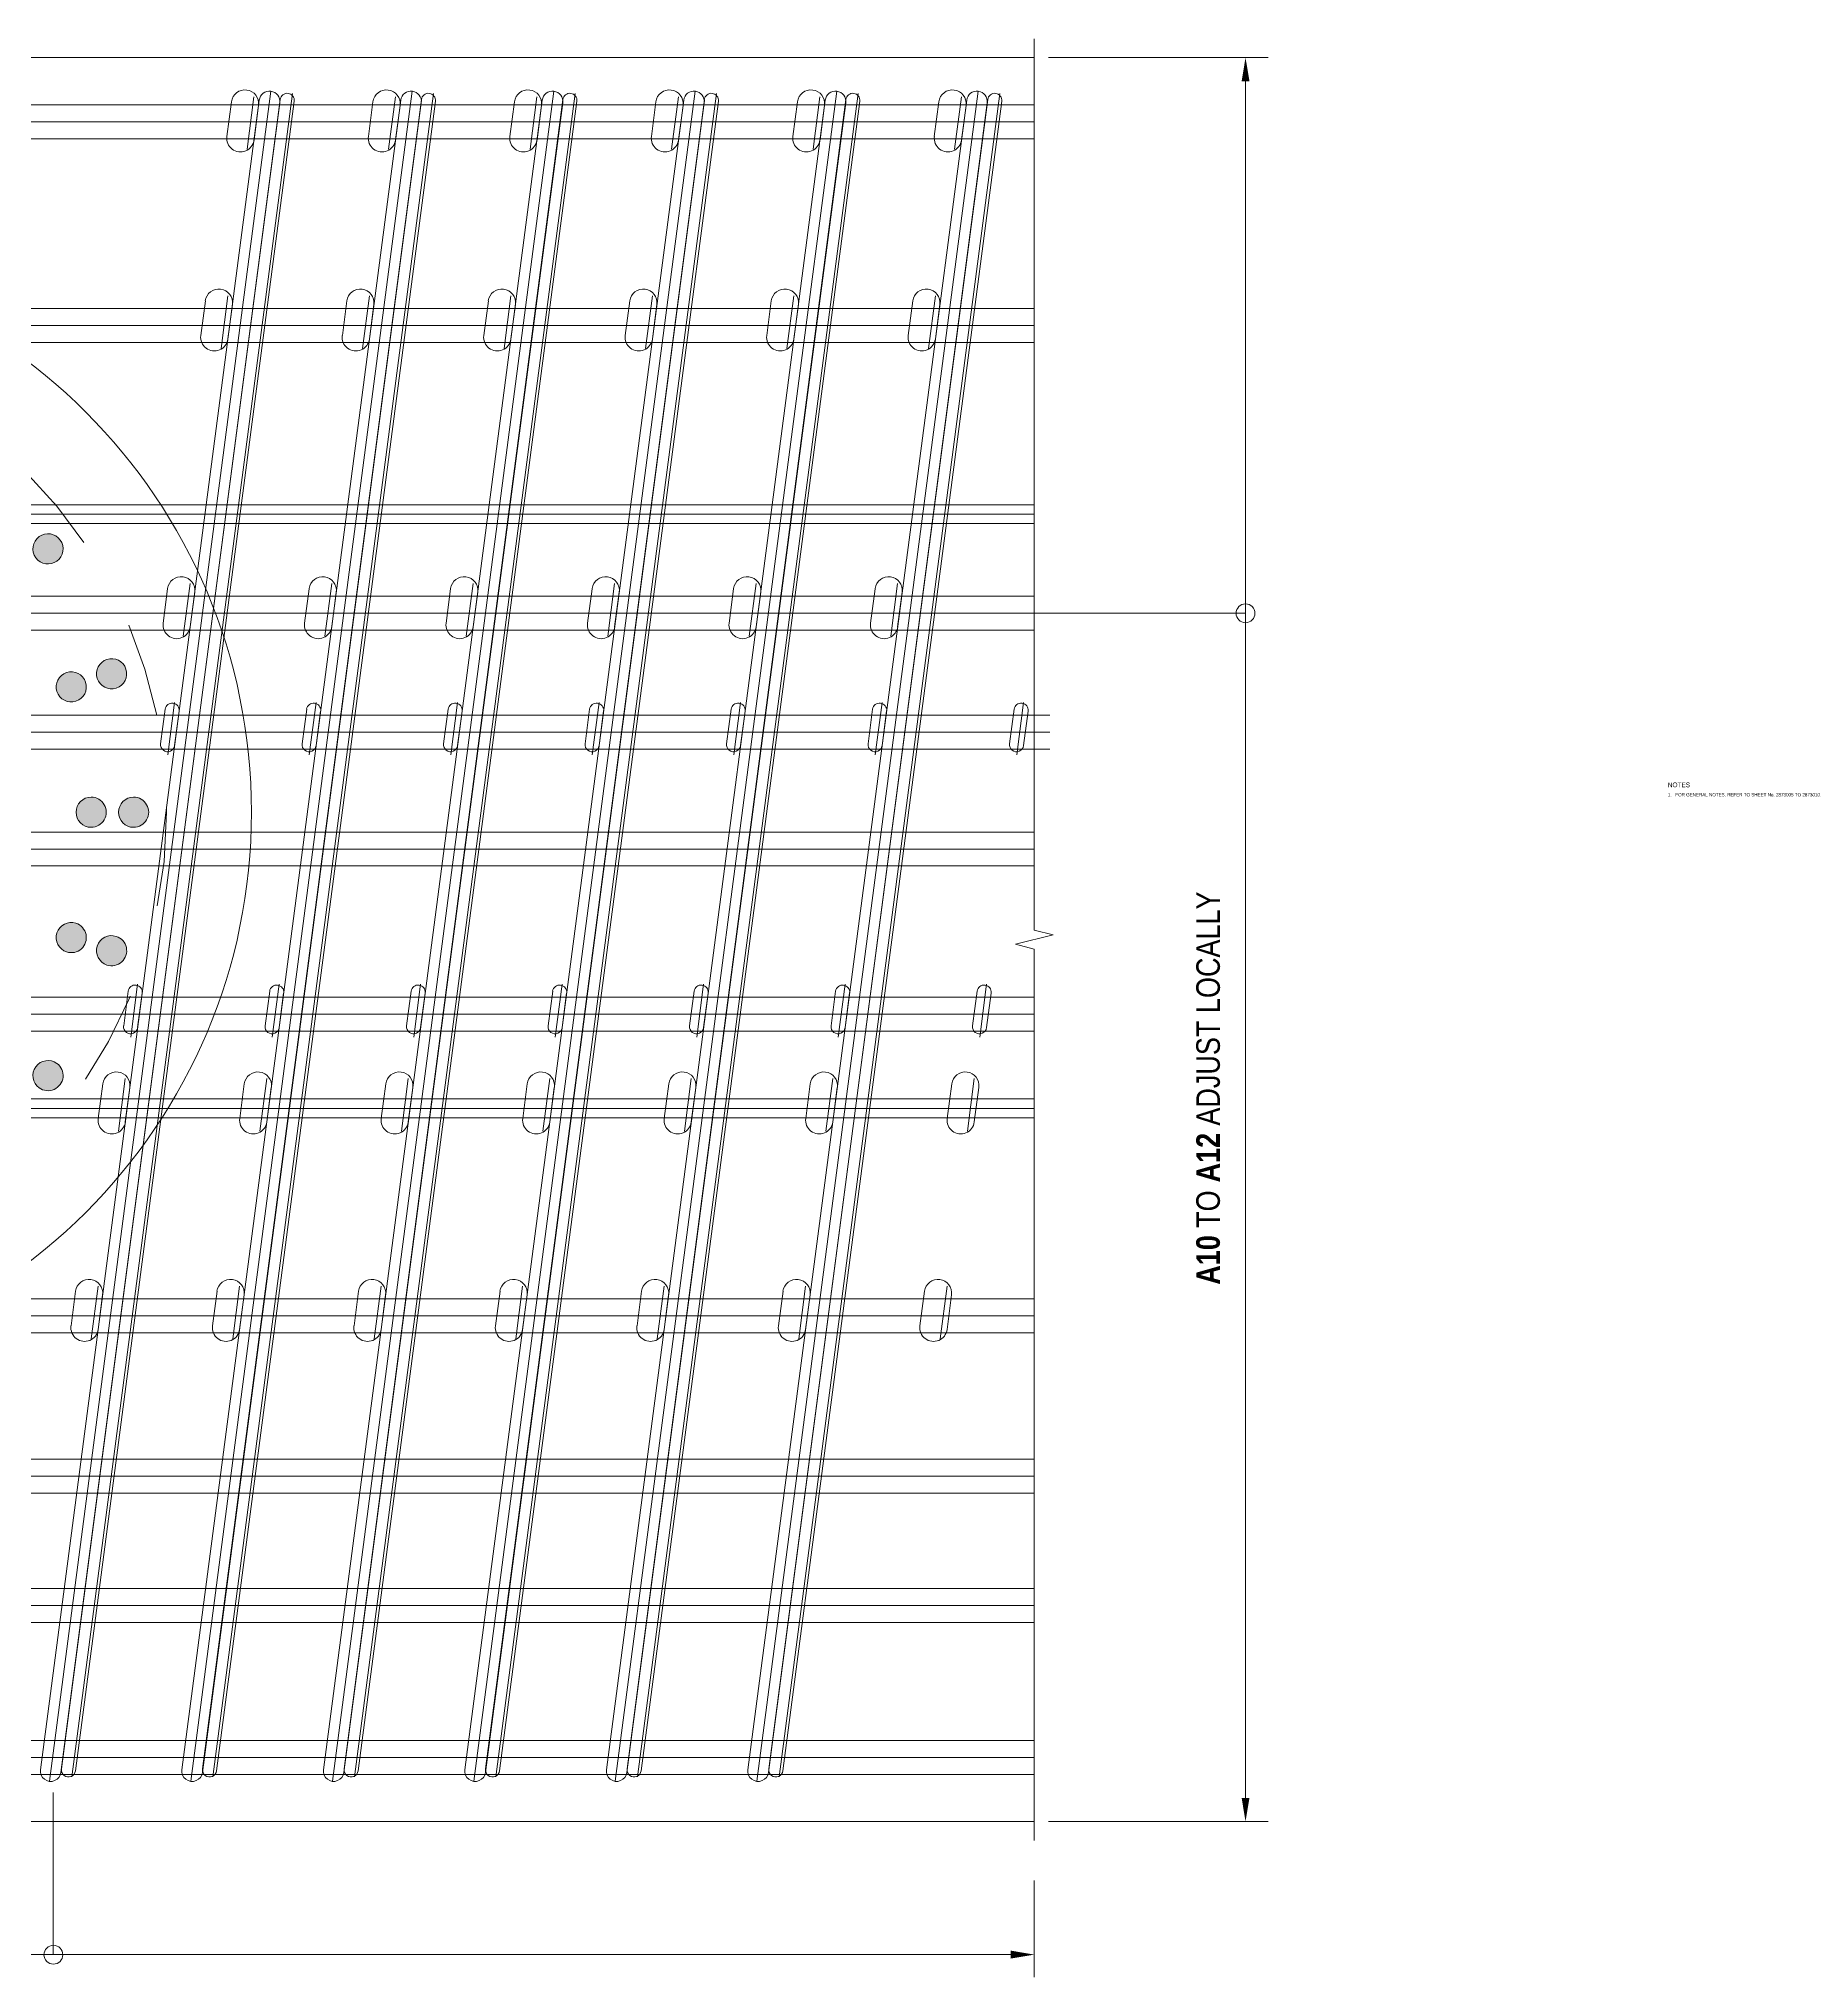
# Model space of a CAD drawing. Header units: metres. Extents: x -546.8 to -533.5, y 1.4 to 22.4.
# Drawn here: x -539.459 to -537.594, y 1.406 to 3.461 of the extents above; entities that cross this region are included whole.
import ezdxf

# ---------------------------------------------------------------- set-up
doc = ezdxf.new("R2010")
doc.units = ezdxf.units.M
doc.linetypes.add('JacobsDash', pattern=[0.0045, 0.003, -0.0015])
doc.layers.get('Defpoints').update_dxf_attribs({"color": 41})
for name, color, linetype, lineweight in [('A-ANNO-DIMS', 7, 'Continuous', 9), ('A-DETL', 7, 'Continuous', 13), ('A-DETL-GENF', 7, 'Continuous', 9), ('G-ANNO-TEXT', 7, 'Continuous', 9)]:
    doc.layers.add(name, color=color, linetype=linetype, lineweight=lineweight)
doc.styles.add('Arial Narrow_1', font='ARIALN.TTF', dxfattribs={"height": 0.025})
doc.styles.add('Arial Narrow_2', font='ARIALN.TTF', dxfattribs={"height": 0.0035})
doc.styles.add('Arial Narrow_3', font='ARIALN.TTF', dxfattribs={"height": 0.005})
doc.styles.add('Arial Narrow_B_1', font='ARIALNB.TTF', dxfattribs={"height": 0.025})
doc.dimstyles.new('Dimension_Standard_O__mm_', dxfattribs={"dimscale": 0.3048, "dimtxt": 0.025586, "dimasz": 0.082021, "dimexe": 0.07874, "dimexo": 0.049213, "dimgap": 0.049213, "dimtad": 1, "dimdec": 0, "dimlfac": 1000, "dimzin": 0, "dimdsep": 46, "dimtxsty": 'Arial Narrow_1', "dimsah": 1, "dimcen": 0.09, "dimaunit": 1, "dimadec": 4, "dimazin": 0, "dimtfac": 1, "dimtdec": 4, "dimtix": 1, "dimtmove": 0, "dimatfit": 3, "dimfxl": 1, "dimtvp": 1, "dimtfill": 1, "dimtolj": 1, "dimtzin": 0, "dimlwd": 18, "dimlwe": 18, "dimarcsym": 2})

# ---------------------------------------------------------------- blocks, each defined once
blk = doc.blocks.new('S_Det_Reinf_Bar Section_2D - N32-5070897-DRG-2873076 - TYPICAL PLAN ABUTMENT B HEADSTOCK BOTTOM LEVEL')
at = {"layer": 'A-DETL-GENF'}
blk.add_hatch(color=256, dxfattribs=at).paths.add_polyline_path([(-0.016, 0), (-0.0155, -0.0041), (-0.0139, -0.008), (-0.0113, -0.0113), (-0.008, -0.0139), (-0.0041, -0.0155), (0, -0.016), (0.0041, -0.0155), (0.008, -0.0139), (0.0113, -0.0113), (0.0139, -0.008), (0.0155, -0.0041), (0.016, 0), (0.0155, 0.0041), (0.0139, 0.008), (0.0113, 0.0113), (0.008, 0.0139), (0.0041, 0.0155), (0, 0.016), (-0.0041, 0.0155), (-0.008, 0.0139), (-0.0113, 0.0113), (-0.0139, 0.008), (-0.0155, 0.004)])
at = {"layer": 'A-DETL-GENF', "lineweight": 18}
for start, end in [(360, 180), (180, 360)]:
    blk.add_arc((0, 0), 0.016, start, end, dxfattribs=at)
blk = doc.blocks.new('S_Det_Reinf_Bar Section_2D - N32-V7-DRG-2873076 - TYPICAL PLAN ABUTMENT B HEADSTOCK BOTTOM LEVEL')
at = {"layer": 'A-DETL-GENF'}
blk.add_hatch(color=256, dxfattribs=at).paths.add_polyline_path([(0.0155, -0.0041), (0.016, 0.0004), (0.0155, 0.0041), (0.0139, 0.008), (0.0113, 0.0113), (0.008, 0.0139), (0.0041, 0.0155), (0, 0.016), (-0.0041, 0.0155), (-0.008, 0.0139), (-0.0113, 0.0113), (-0.0139, 0.008), (-0.0155, 0.0041), (-0.016, 0), (-0.0155, -0.0041), (-0.0139, -0.008), (-0.0113, -0.0113), (-0.008, -0.0139), (-0.0041, -0.0155), (0, -0.016), (0.0041, -0.0155), (0.008, -0.0139), (0.0113, -0.0113), (0.0139, -0.008)])
at = {"layer": 'A-DETL-GENF', "lineweight": 18}
for start, end in [(360, 180), (180, 360)]:
    blk.add_arc((0, 0), 0.016, start, end, dxfattribs=at)
blk = doc.blocks.new('CS_DET_BreakLine_ViewScale - Std Break-7275446-DRG-2873076 - TYPICAL PLAN ABUTMENT B HEADSTOCK BOTTOM LEVEL')
at = {"layer": 'A-DETL-GENF'}
for p, q in [((0.925, 0), (-0.02, 0)), ((0.93, 0.02), (0.925, 0)), ((0.94, -0.02), (0.93, 0.02)), ((0.945, 0), (0.94, -0.02)), ((1.89, 0), (0.945, 0))]:
    blk.add_line(p, q, dxfattribs=at)
blk = doc.blocks.new('DIMBLOCK1-DRG-2873076 - TYPICAL PLAN ABUTMENT B HEADSTOCK BOTTOM LEVEL')
at = {"layer": 'A-ANNO-DIMS', "color": 0, "lineweight": 18, "transparency": 16777216}
for p, q in [((-541.263, 1.5137), (-541.263, 1.4059)), ((-538.4031, 1.5083), (-538.4031, 1.4059)), ((-541.238, 1.4299), (-538.4281, 1.4299))]:
    blk.add_line(p, q, dxfattribs=at)
at = {"layer": 'A-ANNO-DIMS', "color": 0, "transparency": 16777216}
for points in [[(-541.238, 1.4341), (-541.238, 1.4257), (-541.263, 1.4299)], [(-538.4281, 1.4341), (-538.4281, 1.4257), (-538.4031, 1.4299)]]:
    blk.add_solid(points, dxfattribs=at)
at = {"layer": 'Defpoints', "color": 0, "transparency": 16777216}
for p in [(-541.263, 1.5287), (-538.4031, 1.5233), (-538.4031, 1.4299)]:
    blk.add_point(p, dxfattribs=at)
at = {"layer": 'A-ANNO-DIMS', "color": 0, "lineweight": 18, "transparency": 16777216, "insert": (-539.833, 1.4598), "char_height": 0.025, "attachment_point": 5, "style": 'Arial Narrow_1', "bg_fill": 3, "box_fill_scale": 1.1, "bg_fill_color": 256, "bg_fill_true_color": 13158600, "bg_fill_transparency": 0}
blk.add_mtext('\\A1;\u200e', dxfattribs=at)
blk = doc.blocks.new('DIMBLOCK2-DRG-2873076 - TYPICAL PLAN ABUTMENT B HEADSTOCK BOTTOM LEVEL')
at = {"layer": 'A-ANNO-DIMS', "color": 0, "lineweight": 18, "transparency": 16777216}
for p, q in [((-538.3881, 3.441), (-538.1552, 3.441)), ((-538.1792, 1.596), (-538.1792, 3.416)), ((-538.3881, 1.571), (-538.1552, 1.571))]:
    blk.add_line(p, q, dxfattribs=at)
at = {"layer": 'A-ANNO-DIMS', "color": 0, "transparency": 16777216}
for points in [[(-538.1833, 3.416), (-538.175, 3.416), (-538.1792, 3.441)], [(-538.1833, 1.596), (-538.175, 1.596), (-538.1792, 1.571)]]:
    blk.add_solid(points, dxfattribs=at)
at = {"layer": 'Defpoints', "color": 0, "transparency": 16777216}
for p in [(-538.4031, 3.441), (-538.1792, 3.441), (-538.4031, 1.571)]:
    blk.add_point(p, dxfattribs=at)
at = {"layer": 'A-ANNO-DIMS', "color": 0, "lineweight": 18, "transparency": 16777216, "insert": (-538.209, 2.506), "char_height": 0.025, "attachment_point": 5, "rotation": 90, "style": 'Arial Narrow_1', "bg_fill": 3, "box_fill_scale": 1.1, "bg_fill_color": 256, "bg_fill_true_color": 13158600, "bg_fill_transparency": 0}
blk.add_mtext('\\A1;\u200e', dxfattribs=at)

msp = doc.modelspace()

# ---------------------------------------------------------------- linework, layer by layer
at = {"layer": 'A-DETL', "lineweight": 18}
for p, q in [((-541.263, 3.441), (-538.4031, 3.441)), ((-541.263, 3.391), (-538.4031, 3.391)), ((-539.2248, 3.3959), (-539.4568, 1.6259)), ((-539.203, 3.3931), (-539.435, 1.6231)), ((-539.2025, 3.3967), (-539.4345, 1.6267)), ((-539.1877, 3.3947), (-539.4196, 1.6247)), ((-539.0748, 3.3959), (-539.3068, 1.6259)), ((-539.053, 3.3931), (-539.285, 1.6231)), ((-539.0529, 3.3967), (-539.2849, 1.6267)), ((-539.038, 3.3947), (-539.27, 1.6247)), ((-539.2543, 3.3941), (-539.2591, 3.3575)), ((-538.9248, 3.3959), (-539.1568, 1.6259)), ((-538.903, 3.3931), (-539.135, 1.6231)), ((-538.9029, 3.3967), (-539.1349, 1.6267)), ((-538.888, 3.3947), (-539.12, 1.6247)), ((-539.1043, 3.3941), (-539.1091, 3.3575)), ((-538.7748, 3.3959), (-539.0068, 1.6259)), ((-538.753, 3.3931), (-538.985, 1.6231)), ((-538.7529, 3.3967), (-538.9849, 1.6267)), ((-538.738, 3.3947), (-538.97, 1.6247)), ((-538.9543, 3.3941), (-538.9591, 3.3575)), ((-538.6248, 3.3959), (-538.8568, 1.6259)), ((-538.603, 3.3931), (-538.835, 1.6231)), ((-538.6029, 3.3967), (-538.8349, 1.6267)), ((-538.588, 3.3947), (-538.82, 1.6247)), ((-538.8043, 3.3941), (-538.8091, 3.3575)), ((-538.4748, 3.3959), (-538.7068, 1.6259)), ((-538.453, 3.3931), (-538.685, 1.6231)), ((-538.4525, 3.3967), (-538.6845, 1.6267)), ((-538.4377, 3.3947), (-538.6696, 1.6247)), ((-538.6543, 3.3941), (-538.6591, 3.3575)), ((-538.5043, 3.3941), (-538.5091, 3.3575)), ((-539.2255, 3.3904), (-539.2303, 3.3537)), ((-539.0755, 3.3904), (-539.0803, 3.3537)), ((-538.9255, 3.3904), (-538.9303, 3.3537)), ((-538.7755, 3.3904), (-538.7803, 3.3537)), ((-538.6255, 3.3904), (-538.6303, 3.3537)), ((-538.4755, 3.3904), (-538.4803, 3.3537)), ((-541.263, 3.355), (-538.4031, 3.355)), ((-541.263, 3.175), (-538.4031, 3.175)), ((-539.2819, 3.1831), (-539.2867, 3.1464)), ((-539.2532, 3.1793), (-539.258, 3.1427)), ((-539.1319, 3.1831), (-539.1367, 3.1464)), ((-539.1032, 3.1793), (-539.108, 3.1427)), ((-538.9819, 3.1831), (-538.9867, 3.1464)), ((-538.9532, 3.1793), (-538.958, 3.1427)), ((-538.8319, 3.1831), (-538.8367, 3.1464)), ((-538.8032, 3.1793), (-538.808, 3.1427)), ((-538.6819, 3.1831), (-538.6867, 3.1464)), ((-538.6532, 3.1793), (-538.658, 3.1427)), ((-538.5319, 3.1831), (-538.5367, 3.1464)), ((-538.5032, 3.1793), (-538.508, 3.1427)), ((-541.263, 3.139), (-538.4031, 3.139)), ((-541.263, 2.967), (-538.4031, 2.967)), ((-541.263, 2.947), (-538.4031, 2.947)), ((-539.3219, 2.878), (-539.3267, 2.8414)), ((-539.1719, 2.878), (-539.1767, 2.8414)), ((-539.0219, 2.878), (-539.0267, 2.8414)), ((-538.8719, 2.878), (-538.8767, 2.8414)), ((-538.7219, 2.878), (-538.7267, 2.8414)), ((-538.5719, 2.878), (-538.5767, 2.8414)), ((-541.263, 2.8699), (-538.4031, 2.8699)), ((-539.2932, 2.8743), (-539.298, 2.8376)), ((-539.1432, 2.8743), (-539.148, 2.8376)), ((-538.9932, 2.8743), (-538.998, 2.8376)), ((-538.8432, 2.8743), (-538.848, 2.8376)), ((-538.6932, 2.8743), (-538.698, 2.8376)), ((-538.5432, 2.8743), (-538.548, 2.8376)), ((-541.263, 2.8339), (-538.4031, 2.8339)), ((-541.2467, 2.7439), (-538.3868, 2.7439)), ((-539.3245, 2.7502), (-539.3294, 2.7135)), ((-539.3097, 2.7483), (-539.3145, 2.7116)), ((-539.1745, 2.7502), (-539.1794, 2.7135)), ((-539.1597, 2.7483), (-539.1645, 2.7116)), ((-539.0245, 2.7502), (-539.0294, 2.7135)), ((-539.0097, 2.7483), (-539.0145, 2.7116)), ((-538.8745, 2.7502), (-538.8794, 2.7135)), ((-538.8597, 2.7483), (-538.8645, 2.7116)), ((-538.7245, 2.7502), (-538.7294, 2.7135)), ((-538.7097, 2.7483), (-538.7145, 2.7116)), ((-538.5745, 2.7502), (-538.5794, 2.7135)), ((-538.5597, 2.7483), (-538.5645, 2.7116)), ((-538.4245, 2.7502), (-538.4294, 2.7135)), ((-538.4097, 2.7483), (-538.4145, 2.7116)), ((-541.2467, 2.7079), (-538.3868, 2.7079)), ((-541.263, 2.62), (-538.4031, 2.62)), ((-541.263, 2.584), (-538.4031, 2.584)), ((-539.3637, 2.4513), (-539.3685, 2.4146)), ((-539.3489, 2.4493), (-539.3537, 2.4127)), ((-539.2137, 2.4513), (-539.2185, 2.4146)), ((-539.1989, 2.4493), (-539.2037, 2.4127)), ((-539.0637, 2.4513), (-539.0685, 2.4146)), ((-539.0489, 2.4493), (-539.0537, 2.4127)), ((-538.9137, 2.4513), (-538.9185, 2.4146)), ((-538.8989, 2.4493), (-538.9037, 2.4127)), ((-538.7637, 2.4513), (-538.7685, 2.4146)), ((-538.7489, 2.4493), (-538.7537, 2.4127)), ((-538.6137, 2.4513), (-538.6185, 2.4146)), ((-538.5989, 2.4493), (-538.6037, 2.4127)), ((-538.4637, 2.4513), (-538.4685, 2.4146)), ((-538.4489, 2.4493), (-538.4537, 2.4127)), ((-541.263, 2.445), (-538.4031, 2.445)), ((-541.263, 2.409), (-538.4031, 2.409)), ((-539.3907, 2.3531), (-539.3955, 2.3164)), ((-539.362, 2.3493), (-539.3668, 2.3127)), ((-539.2407, 2.3531), (-539.2455, 2.3164)), ((-539.212, 2.3493), (-539.2168, 2.3127)), ((-539.0907, 2.3531), (-539.0955, 2.3164)), ((-539.062, 2.3493), (-539.0668, 2.3127)), ((-538.9407, 2.3531), (-538.9455, 2.3164)), ((-538.912, 2.3493), (-538.9168, 2.3127)), ((-538.7907, 2.3531), (-538.7955, 2.3164)), ((-538.762, 2.3493), (-538.7668, 2.3127)), ((-538.6407, 2.3531), (-538.6455, 2.3164)), ((-538.612, 2.3493), (-538.6168, 2.3127)), ((-538.4907, 2.3531), (-538.4955, 2.3164)), ((-538.462, 2.3493), (-538.4668, 2.3127)), ((-541.263, 2.337), (-538.4031, 2.337)), ((-541.263, 2.317), (-538.4031, 2.317)), ((-541.263, 2.125), (-538.4031, 2.125)), ((-539.4195, 2.1331), (-539.4243, 2.0964)), ((-539.3908, 2.1293), (-539.3956, 2.0927)), ((-539.2695, 2.1331), (-539.2743, 2.0964)), ((-539.2408, 2.1293), (-539.2456, 2.0927)), ((-539.1195, 2.1331), (-539.1243, 2.0964)), ((-539.0908, 2.1293), (-539.0956, 2.0927)), ((-538.9695, 2.1331), (-538.9743, 2.0964)), ((-538.9408, 2.1293), (-538.9456, 2.0927)), ((-538.8195, 2.1331), (-538.8243, 2.0964)), ((-538.7908, 2.1293), (-538.7956, 2.0927)), ((-538.6695, 2.1331), (-538.6743, 2.0964)), ((-538.6408, 2.1293), (-538.6456, 2.0927)), ((-538.5195, 2.1331), (-538.5243, 2.0964)), ((-538.4908, 2.1293), (-538.4956, 2.0927)), ((-541.263, 2.089), (-538.4031, 2.089)), ((-541.263, 1.955), (-538.4031, 1.955)), ((-541.263, 1.919), (-538.4031, 1.919)), ((-541.263, 1.818), (-538.4031, 1.818)), ((-541.263, 1.782), (-538.4031, 1.782)), ((-541.263, 1.657), (-538.4031, 1.657)), ((-541.263, 1.621), (-538.4031, 1.621)), ((-541.263, 1.571), (-538.4031, 1.571))]:
    msp.add_line(p, q, dxfattribs=at)
at = {"layer": 'A-DETL', "color": 7, "lineweight": 9, "true_color": 0xffffff}
for p, q in [((-539.2125, 3.4054), (-539.4473, 1.6136)), ((-539.1896, 3.4031), (-539.4235, 1.6182)), ((-539.0625, 3.4054), (-539.2973, 1.6136)), ((-539.04, 3.4031), (-539.2739, 1.6182)), ((-539.2304, 3.3996), (-539.2377, 3.3438)), ((-538.9125, 3.4054), (-539.1473, 1.6136)), ((-538.89, 3.4031), (-539.1239, 1.6182)), ((-539.0804, 3.3996), (-539.0877, 3.3438)), ((-538.7625, 3.4054), (-538.9973, 1.6136)), ((-538.74, 3.4031), (-538.9739, 1.6182)), ((-538.9304, 3.3996), (-538.9377, 3.3438)), ((-538.6125, 3.4054), (-538.8473, 1.6136)), ((-538.59, 3.4031), (-538.8239, 1.6182)), ((-538.7804, 3.3996), (-538.7877, 3.3438)), ((-538.4625, 3.4054), (-538.6973, 1.6136)), ((-538.4396, 3.4031), (-538.6735, 1.6182)), ((-538.6304, 3.3996), (-538.6377, 3.3438)), ((-538.4804, 3.3996), (-538.4877, 3.3438)), ((-541.263, 3.373), (-538.4031, 3.373)), ((-539.258, 3.1886), (-539.2653, 3.1327)), ((-539.108, 3.1886), (-539.1153, 3.1327)), ((-538.958, 3.1886), (-538.9653, 3.1327)), ((-538.808, 3.1886), (-538.8153, 3.1327)), ((-538.658, 3.1886), (-538.6653, 3.1327)), ((-538.508, 3.1886), (-538.5153, 3.1327)), ((-541.263, 3.157), (-538.4031, 3.157)), ((-541.263, 2.957), (-538.4031, 2.957)), ((-539.298, 2.8835), (-539.3053, 2.8277)), ((-539.148, 2.8835), (-539.1553, 2.8277)), ((-538.998, 2.8835), (-539.0053, 2.8277)), ((-538.848, 2.8835), (-538.8553, 2.8277)), ((-538.698, 2.8835), (-538.7053, 2.8277)), ((-538.548, 2.8835), (-538.5553, 2.8277)), ((-541.263, 2.8519), (-538.4031, 2.8519)), ((-539.3145, 2.7575), (-539.3218, 2.7017)), ((-539.1645, 2.7575), (-539.1718, 2.7017)), ((-539.0145, 2.7575), (-539.0218, 2.7017)), ((-538.8645, 2.7575), (-538.8718, 2.7017)), ((-538.7145, 2.7575), (-538.7218, 2.7017)), ((-538.5645, 2.7575), (-538.5718, 2.7017)), ((-538.4145, 2.7575), (-538.4218, 2.7017)), ((-541.2467, 2.7259), (-538.3868, 2.7259)), ((-541.263, 2.602), (-538.4031, 2.602)), ((-539.3537, 2.4586), (-539.361, 2.4027)), ((-539.2037, 2.4586), (-539.211, 2.4027)), ((-539.0537, 2.4586), (-539.061, 2.4027)), ((-538.9037, 2.4586), (-538.911, 2.4027)), ((-538.7537, 2.4586), (-538.761, 2.4027)), ((-538.6037, 2.4586), (-538.611, 2.4027)), ((-538.4537, 2.4586), (-538.461, 2.4027)), ((-541.263, 2.427), (-538.4031, 2.427)), ((-539.3668, 2.3586), (-539.3741, 2.3027)), ((-539.2168, 2.3586), (-539.2241, 2.3027)), ((-539.0668, 2.3586), (-539.0741, 2.3027)), ((-538.9168, 2.3586), (-538.9241, 2.3027)), ((-538.7668, 2.3586), (-538.7741, 2.3027)), ((-538.6168, 2.3586), (-538.6241, 2.3027)), ((-538.4668, 2.3586), (-538.4741, 2.3027)), ((-541.263, 2.327), (-538.4031, 2.327)), ((-539.3956, 2.1386), (-539.4029, 2.0827)), ((-539.2456, 2.1386), (-539.2529, 2.0827)), ((-539.0956, 2.1386), (-539.1029, 2.0827)), ((-538.9456, 2.1386), (-538.9529, 2.0827)), ((-538.7956, 2.1386), (-538.8029, 2.0827)), ((-538.6456, 2.1386), (-538.6529, 2.0827)), ((-538.4956, 2.1386), (-538.5029, 2.0827)), ((-541.263, 2.107), (-538.4031, 2.107)), ((-541.263, 1.937), (-538.4031, 1.937)), ((-541.263, 1.8), (-538.4031, 1.8)), ((-541.263, 1.639), (-538.4031, 1.639))]:
    msp.add_line(p, q, dxfattribs=at)
at = {"layer": 'A-DETL'}
for p, q in [((-538.4031, 2.8519), (-538.1793, 2.8519)), ((-539.4431, 1.6018), (-539.4431, 1.4296))]:
    msp.add_line(p, q, dxfattribs=at)
at = {"layer": 'A-DETL', "lineweight": 18}
msp.add_circle((-539.833, 2.641), 0.6, dxfattribs=at)
at = {"layer": 'A-DETL', "color": 8, "linetype": 'JacobsDash', "lineweight": 9, "true_color": 0x808080}
msp.add_circle((-539.833, 2.641), 0.51, dxfattribs=at)
at = {"layer": 'A-DETL'}
for centre in [(-538.1792, 2.8519), (-539.443, 1.4298)]:
    msp.add_circle(centre, 0.01, dxfattribs=at)
at = {"layer": 'A-DETL', "lineweight": 18}
for centre, radius, start, end in [((-539.2399, 3.3923), 0.0145, 352.5337, 172.5337), ((-539.2139, 3.3945), 0.011, 352.5337, 172.5337), ((-539.1951, 3.3957), 0.0075, 352.5337, 172.5337), ((-539.0899, 3.3923), 0.0145, 352.5337, 172.5337), ((-539.0639, 3.3945), 0.011, 352.5337, 172.5337), ((-539.0455, 3.3957), 0.0075, 352.5337, 172.5337), ((-538.9399, 3.3923), 0.0145, 352.5337, 172.5337), ((-538.9139, 3.3945), 0.011, 352.5337, 172.5337), ((-538.8955, 3.3957), 0.0075, 352.5337, 172.5337), ((-538.7899, 3.3923), 0.0145, 352.5337, 172.5337), ((-538.7639, 3.3945), 0.011, 352.5337, 172.5337), ((-538.7455, 3.3957), 0.0075, 352.5337, 172.5337), ((-538.6399, 3.3923), 0.0145, 352.5337, 172.5337), ((-538.6139, 3.3945), 0.011, 352.5337, 172.5337), ((-538.5955, 3.3957), 0.0075, 352.5337, 172.5337), ((-538.4899, 3.3923), 0.0145, 352.5337, 172.5337), ((-538.4639, 3.3945), 0.011, 352.5337, 172.5337), ((-538.4451, 3.3957), 0.0075, 352.5337, 172.5337), ((-539.2447, 3.3556), 0.0145, 172.5337, 352.5337), ((-539.0947, 3.3556), 0.0145, 172.5337, 352.5337), ((-538.9447, 3.3556), 0.0145, 172.5337, 352.5337), ((-538.7947, 3.3556), 0.0145, 172.5337, 352.5337), ((-538.6447, 3.3556), 0.0145, 172.5337, 352.5337), ((-538.4947, 3.3556), 0.0145, 172.5337, 352.5337), ((-539.2676, 3.1812), 0.0145, 352.5337, 172.5337), ((-539.1176, 3.1812), 0.0145, 352.5337, 172.5337), ((-538.9676, 3.1812), 0.0145, 352.5337, 172.5337), ((-538.8176, 3.1812), 0.0145, 352.5337, 172.5337), ((-538.6676, 3.1812), 0.0145, 352.5337, 172.5337), ((-538.5176, 3.1812), 0.0145, 352.5337, 172.5337), ((-539.2724, 3.1445), 0.0145, 172.5337, 352.5337), ((-539.1224, 3.1445), 0.0145, 172.5337, 352.5337), ((-538.9724, 3.1445), 0.0145, 172.5337, 352.5337), ((-538.8224, 3.1445), 0.0145, 172.5337, 352.5337), ((-538.6724, 3.1445), 0.0145, 172.5337, 352.5337), ((-538.5224, 3.1445), 0.0145, 172.5337, 352.5337), ((-539.3075, 2.8762), 0.0145, 352.5337, 172.5337), ((-539.1575, 2.8762), 0.0145, 352.5337, 172.5337), ((-539.0075, 2.8762), 0.0145, 352.5337, 172.5337), ((-538.8575, 2.8762), 0.0145, 352.5337, 172.5337), ((-538.7075, 2.8762), 0.0145, 352.5337, 172.5337), ((-538.5575, 2.8762), 0.0145, 352.5337, 172.5337), ((-539.3123, 2.8395), 0.0145, 172.5337, 352.5337), ((-539.1623, 2.8395), 0.0145, 172.5337, 352.5337), ((-539.0123, 2.8395), 0.0145, 172.5337, 352.5337), ((-538.8623, 2.8395), 0.0145, 172.5337, 352.5337), ((-538.7123, 2.8395), 0.0145, 172.5337, 352.5337), ((-538.5623, 2.8395), 0.0145, 172.5337, 352.5337), ((-539.3171, 2.7492), 0.0075, 352.5337, 172.5337), ((-539.1671, 2.7492), 0.0075, 352.5337, 172.5337), ((-539.0171, 2.7492), 0.0075, 352.5337, 172.5337), ((-538.8671, 2.7492), 0.0075, 352.5337, 172.5337), ((-538.7171, 2.7492), 0.0075, 352.5337, 172.5337), ((-538.5671, 2.7492), 0.0075, 352.5337, 172.5337), ((-538.4171, 2.7492), 0.0075, 352.5337, 172.5337), ((-539.3219, 2.7126), 0.0075, 172.5337, 352.5337), ((-539.1719, 2.7126), 0.0075, 172.5337, 352.5337), ((-539.0219, 2.7126), 0.0075, 172.5337, 352.5337), ((-538.8719, 2.7126), 0.0075, 172.5337, 352.5337), ((-538.7219, 2.7126), 0.0075, 172.5337, 352.5337), ((-538.5719, 2.7126), 0.0075, 172.5337, 352.5337), ((-538.4219, 2.7126), 0.0075, 172.5337, 352.5337), ((-539.3563, 2.4503), 0.0075, 352.5337, 172.5337), ((-539.2063, 2.4503), 0.0075, 352.5337, 172.5337), ((-539.0563, 2.4503), 0.0075, 352.5337, 172.5337), ((-538.9063, 2.4503), 0.0075, 352.5337, 172.5337), ((-538.7563, 2.4503), 0.0075, 352.5337, 172.5337), ((-538.6063, 2.4503), 0.0075, 352.5337, 172.5337), ((-538.4563, 2.4503), 0.0075, 352.5337, 172.5337), ((-539.3611, 2.4136), 0.0075, 172.5337, 352.5337), ((-539.2111, 2.4136), 0.0075, 172.5337, 352.5337), ((-539.0611, 2.4136), 0.0075, 172.5337, 352.5337), ((-538.9111, 2.4136), 0.0075, 172.5337, 352.5337), ((-538.7611, 2.4136), 0.0075, 172.5337, 352.5337), ((-538.6111, 2.4136), 0.0075, 172.5337, 352.5337), ((-538.4611, 2.4136), 0.0075, 172.5337, 352.5337), ((-539.3763, 2.3512), 0.0145, 352.5337, 172.5337), ((-539.2263, 2.3512), 0.0145, 352.5337, 172.5337), ((-539.0763, 2.3512), 0.0145, 352.5337, 172.5337), ((-538.9263, 2.3512), 0.0145, 352.5337, 172.5337), ((-538.7763, 2.3512), 0.0145, 352.5337, 172.5337), ((-538.6263, 2.3512), 0.0145, 352.5337, 172.5337), ((-538.4763, 2.3512), 0.0145, 352.5337, 172.5337), ((-539.3811, 2.3145), 0.0145, 172.5337, 352.5337), ((-539.2311, 2.3145), 0.0145, 172.5337, 352.5337), ((-539.0811, 2.3145), 0.0145, 172.5337, 352.5337), ((-538.9311, 2.3145), 0.0145, 172.5337, 352.5337), ((-538.7811, 2.3145), 0.0145, 172.5337, 352.5337), ((-538.6311, 2.3145), 0.0145, 172.5337, 352.5337), ((-538.4811, 2.3145), 0.0145, 172.5337, 352.5337), ((-539.4052, 2.1312), 0.0145, 352.5337, 172.5337), ((-539.2552, 2.1312), 0.0145, 352.5337, 172.5337), ((-539.1052, 2.1312), 0.0145, 352.5337, 172.5337), ((-538.9552, 2.1312), 0.0145, 352.5337, 172.5337), ((-538.8052, 2.1312), 0.0145, 352.5337, 172.5337), ((-538.6552, 2.1312), 0.0145, 352.5337, 172.5337), ((-538.5052, 2.1312), 0.0145, 352.5337, 172.5337), ((-539.41, 2.0945), 0.0145, 172.5337, 352.5337), ((-539.26, 2.0945), 0.0145, 172.5337, 352.5337), ((-539.11, 2.0945), 0.0145, 172.5337, 352.5337), ((-538.96, 2.0945), 0.0145, 172.5337, 352.5337), ((-538.81, 2.0945), 0.0145, 172.5337, 352.5337), ((-538.66, 2.0945), 0.0145, 172.5337, 352.5337), ((-538.51, 2.0945), 0.0145, 172.5337, 352.5337), ((-539.4459, 1.6245), 0.011, 172.5337, 352.5337), ((-539.4271, 1.6257), 0.0075, 172.5337, 352.5337), ((-539.2959, 1.6245), 0.011, 172.5337, 352.5337), ((-539.2774, 1.6257), 0.0075, 172.5337, 352.5337), ((-539.1459, 1.6245), 0.011, 172.5337, 352.5337), ((-539.1274, 1.6257), 0.0075, 172.5337, 352.5337), ((-538.9959, 1.6245), 0.011, 172.5337, 352.5337), ((-538.9774, 1.6257), 0.0075, 172.5337, 352.5337), ((-538.8459, 1.6245), 0.011, 172.5337, 352.5337), ((-538.8274, 1.6257), 0.0075, 172.5337, 352.5337), ((-538.6959, 1.6245), 0.011, 172.5337, 352.5337), ((-538.6771, 1.6257), 0.0075, 172.5337, 352.5337)]:
    msp.add_arc(centre, radius, start, end, dxfattribs=at)

# ---------------------------------------------------------------- block references
at = {"layer": 'A-DETL-GENF'}
for name, p, rotation in [('CS_DET_BreakLine_ViewScale - Std Break-7275446-DRG-2873076 - TYPICAL PLAN ABUTMENT B HEADSTOCK BOTTOM LEVEL', (-538.4031, 1.571), 89.99999999999987), ('S_Det_Reinf_Bar Section_2D - N32-5070897-DRG-2873076 - TYPICAL PLAN ABUTMENT B HEADSTOCK BOTTOM LEVEL', (-539.4487, 2.9202), 306.0000000001896), ('S_Det_Reinf_Bar Section_2D - N32-V7-DRG-2873076 - TYPICAL PLAN ABUTMENT B HEADSTOCK BOTTOM LEVEL', (-539.3813, 2.7878), 288.0000000001845), ('S_Det_Reinf_Bar Section_2D - N32-5070897-DRG-2873076 - TYPICAL PLAN ABUTMENT B HEADSTOCK BOTTOM LEVEL', (-539.4241, 2.7739), 288.0000000001845), ('S_Det_Reinf_Bar Section_2D - N32-5070897-DRG-2873076 - TYPICAL PLAN ABUTMENT B HEADSTOCK BOTTOM LEVEL', (-539.403, 2.641), 270.0000000001794), ('S_Det_Reinf_Bar Section_2D - N32-5070897-DRG-2873076 - TYPICAL PLAN ABUTMENT B HEADSTOCK BOTTOM LEVEL', (-539.358, 2.641), 270.0000000001794), ('S_Det_Reinf_Bar Section_2D - N32-5070897-DRG-2873076 - TYPICAL PLAN ABUTMENT B HEADSTOCK BOTTOM LEVEL', (-539.4241, 2.5081), 252.0000000001743), ('S_Det_Reinf_Bar Section_2D - N32-5070897-DRG-2873076 - TYPICAL PLAN ABUTMENT B HEADSTOCK BOTTOM LEVEL', (-539.3813, 2.4942), 252.0000000001743), ('S_Det_Reinf_Bar Section_2D - N32-5070897-DRG-2873076 - TYPICAL PLAN ABUTMENT B HEADSTOCK BOTTOM LEVEL', (-539.4487, 2.3618), 234.0000000001692)]:
    msp.add_blockref(name, p, dxfattribs=dict(at, rotation=rotation))

# ---------------------------------------------------------------- texts
at = {"layer": 'G-ANNO-TEXT', "insert": (-537.7315, 2.6613), "char_height": 0.0035, "attachment_point": 1, "style": 'Arial Narrow_2', "bg_fill": 3, "box_fill_scale": 1, "bg_fill_color": 256, "bg_fill_true_color": 13158600, "bg_fill_transparency": 0}
msp.add_mtext('1.', dxfattribs=at)
at = {"layer": 'G-ANNO-TEXT', "insert": (-538.2314, 2.1401), "char_height": 0.025, "attachment_point": 1, "rotation": 90, "style": 'Arial Narrow_B_1', "bg_fill": 3, "box_fill_scale": 1, "bg_fill_color": 256, "bg_fill_true_color": 13158600, "bg_fill_transparency": 0}
msp.add_mtext('A10 ', dxfattribs=at)

# ---------------------------------------------------------------- next in the draw order: texts
at = {"layer": 'G-ANNO-TEXT', "insert": (-537.7235, 2.6613), "char_height": 0.0035, "attachment_point": 1, "style": 'Arial Narrow_2', "bg_fill": 3, "box_fill_scale": 1, "bg_fill_color": 256, "bg_fill_true_color": 13158600, "bg_fill_transparency": 0}
msp.add_mtext('FOR GENERAL NOTES, REFER TO SHEET No. 2873005 TO 2873010.', dxfattribs=at)
at = {"layer": 'G-ANNO-TEXT', "insert": (-538.2314, 2.2003), "char_height": 0.025, "attachment_point": 1, "rotation": 90, "style": 'Arial Narrow_1', "bg_fill": 3, "box_fill_scale": 1, "bg_fill_color": 256, "bg_fill_true_color": 13158600, "bg_fill_transparency": 0}
msp.add_mtext('TO', dxfattribs=at)

# ---------------------------------------------------------------- next in the draw order: dimensions: what is measured, and where the dimension line sits
at = {"layer": 'A-ANNO-DIMS', "lineweight": 18}
dim = msp.add_linear_dim(base=(-538.4031, 1.4299), p1=(-541.263, 1.5287), p2=(-538.4031, 1.5233), text='\u200e', dimstyle='Dimension_Standard_O__mm_', override={"dimpost": '<>', "dimfxl": 2.85993}, dxfattribs=at)
dim.commit()
dim.dimension.update_dxf_attribs({"geometry": 'DIMBLOCK1-DRG-2873076 - TYPICAL PLAN ABUTMENT B HEADSTOCK BOTTOM LEVEL', "text_midpoint": (-539.833, 1.4598)})

# ---------------------------------------------------------------- next in the draw order: texts
at = {"layer": 'G-ANNO-TEXT', "insert": (-537.7315, 2.6725), "char_height": 0.005, "attachment_point": 1, "style": 'Arial Narrow_3', "bg_fill": 3, "box_fill_scale": 1, "bg_fill_color": 256, "bg_fill_true_color": 13158600, "bg_fill_transparency": 0}
msp.add_mtext('NOTES', dxfattribs=at)
at = {"layer": 'G-ANNO-TEXT', "insert": (-538.2314, 2.2406), "char_height": 0.025, "attachment_point": 1, "rotation": 90, "style": 'Arial Narrow_B_1', "bg_fill": 3, "box_fill_scale": 1, "bg_fill_color": 256, "bg_fill_true_color": 13158600, "bg_fill_transparency": 0}
msp.add_mtext(' A12', dxfattribs=at)

# ---------------------------------------------------------------- next in the draw order: texts
at = {"layer": 'G-ANNO-TEXT', "insert": (-538.2314, 2.3008), "char_height": 0.025, "attachment_point": 1, "rotation": 90, "style": 'Arial Narrow_1', "bg_fill": 3, "box_fill_scale": 1, "bg_fill_color": 256, "bg_fill_true_color": 13158600, "bg_fill_transparency": 0}
msp.add_mtext(' ADJUST LOCALLY', dxfattribs=at)

# ---------------------------------------------------------------- next in the draw order: dimensions: what is measured, and where the dimension line sits
at = {"layer": 'A-ANNO-DIMS', "lineweight": 18}
dim = msp.add_linear_dim(base=(-538.1792, 3.441), p1=(-538.4031, 1.571), p2=(-538.4031, 3.441), angle=90, text='\u200e', dimstyle='Dimension_Standard_O__mm_', override={"dimpost": '<>', "dimfxl": 1.87}, dxfattribs=at)
dim.commit()
dim.dimension.update_dxf_attribs({"geometry": 'DIMBLOCK2-DRG-2873076 - TYPICAL PLAN ABUTMENT B HEADSTOCK BOTTOM LEVEL', "text_midpoint": (-538.209, 2.506)})

doc.saveas('drawing.dxf')
